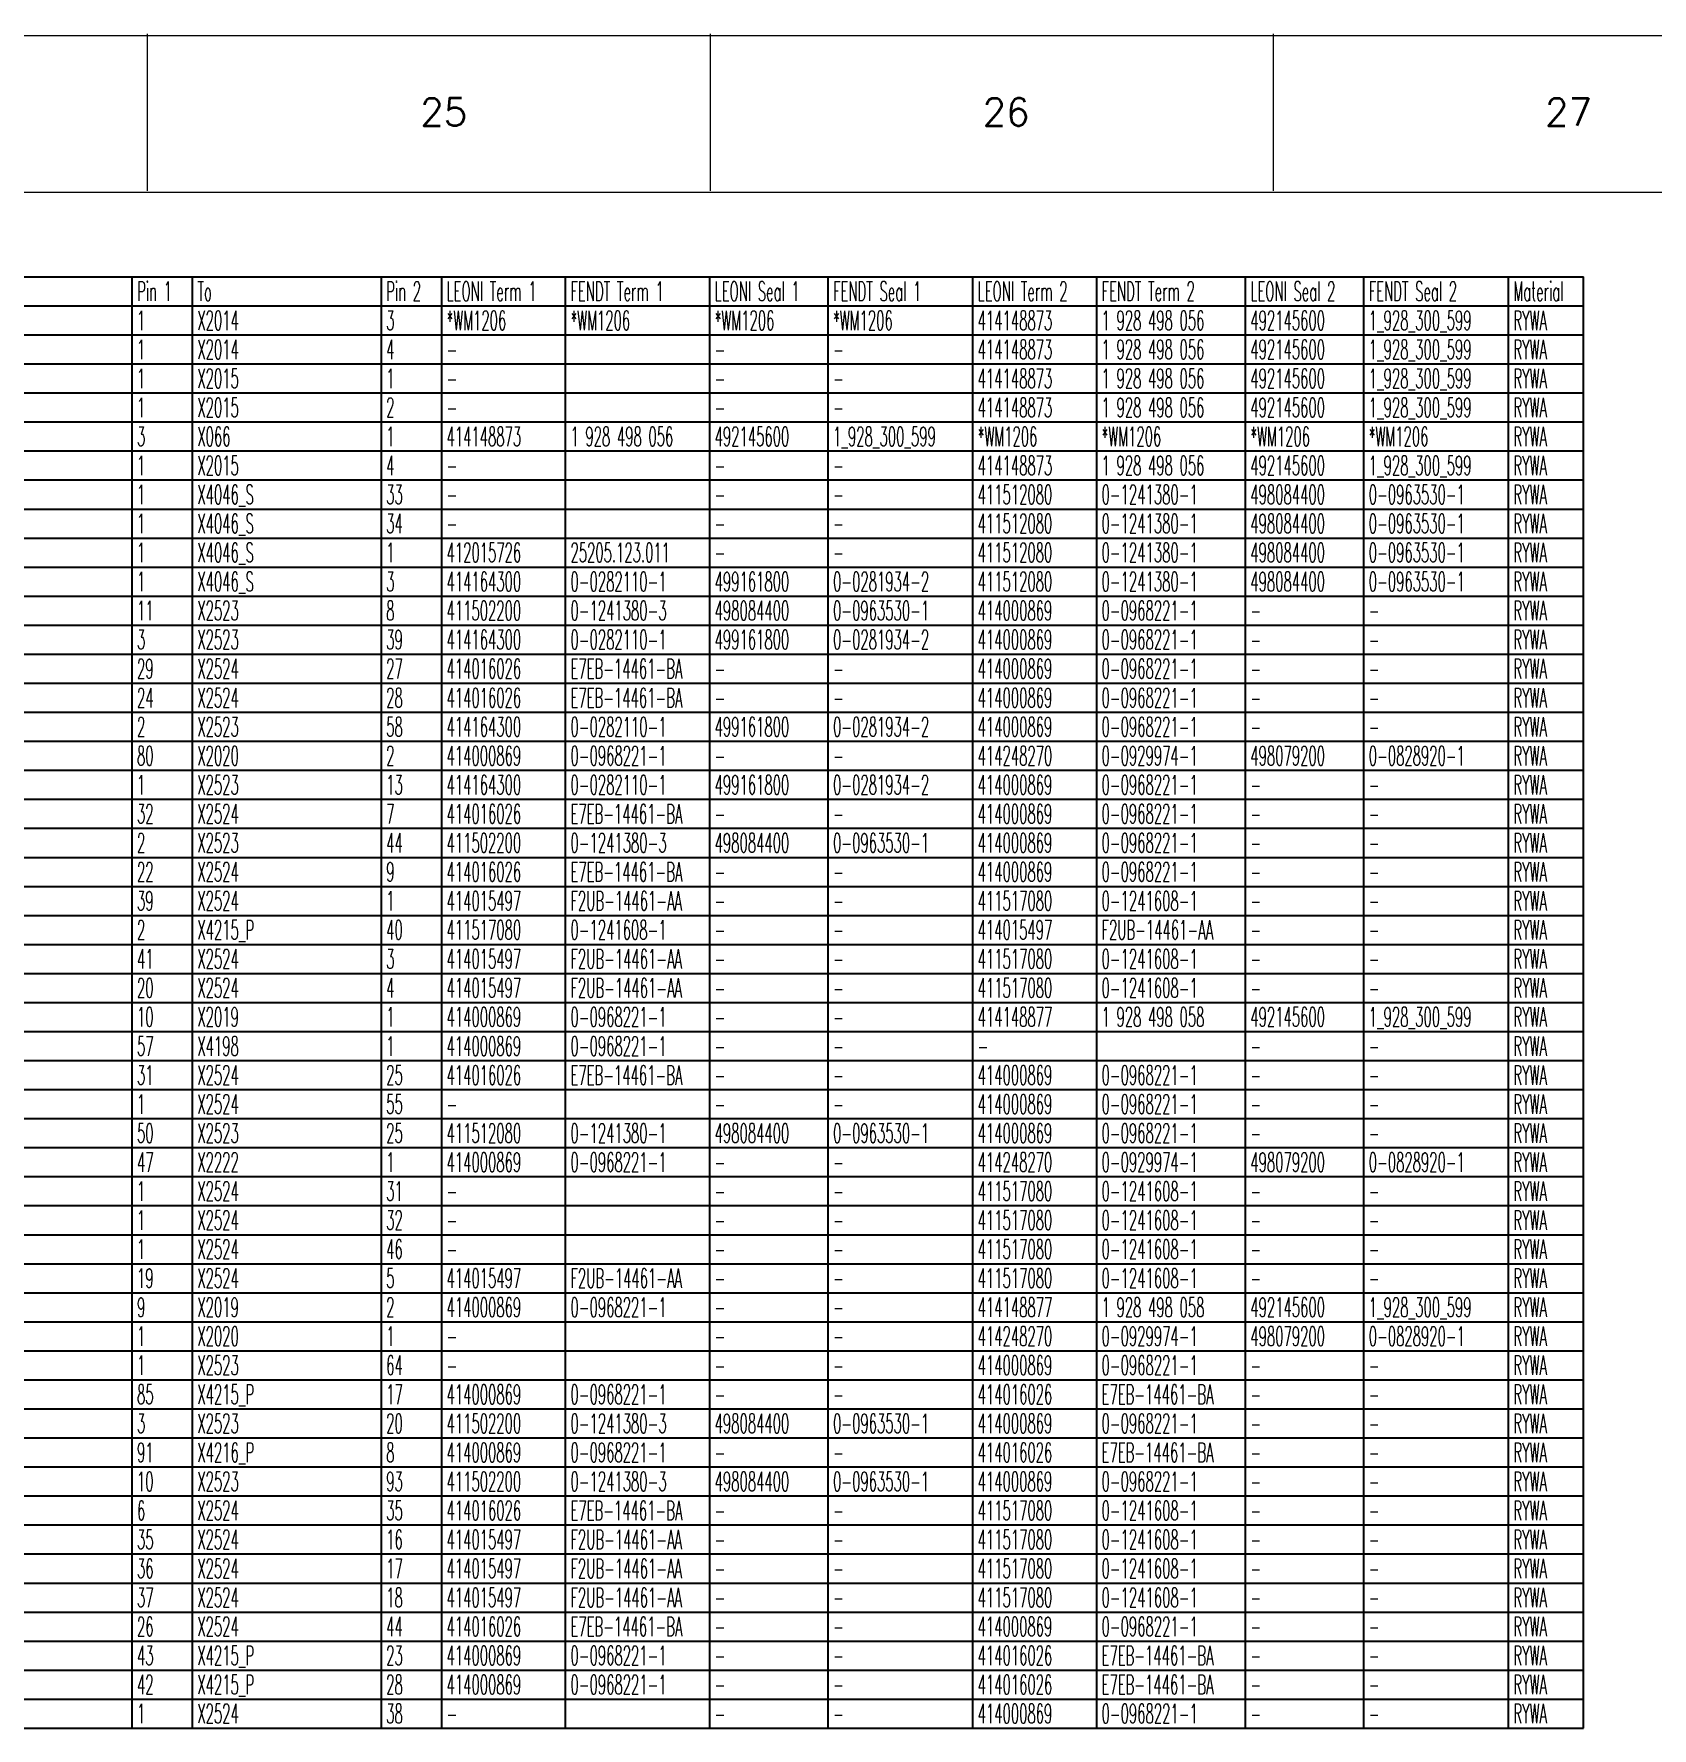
# Model space of a CAD drawing. Header units: millimetres. Extents: x -1 to 4489, y 0 to 1364.
# Drawn here: x 2803 to 3137.6, y 1013.4 to 1363.7 of the extents above; entities that cross this region are included whole.
import ezdxf

# ---------------------------------------------------------------- set-up
doc = ezdxf.new("R2010")
doc.units = ezdxf.units.MM
doc.layers.add('Drawingheader + Standards', color=7, linetype='Continuous')
doc.styles.add('DEFAULT', font='simplex.shx', dxfattribs={"bigfont": 'bigfont'})
doc.styles.add('HS-TABLE-WIRE', font='ROMANS.SHX', dxfattribs={"width": 0.5, "height": 4})

# ---------------------------------------------------------------- blocks, each defined once
blk = doc.blocks.new('Rahmen')
at = {"layer": 'Drawingheader + Standards', "color": 0, "linetype": 'Continuous', "lineweight": 0}
for p, q in [((-7386.97, 743.98), (-2897.74, 743.92)), ((-4559.97, 744.28), (-4559.97, 711.86)), ((-4443.55, 744.28), (-4443.55, 711.86)), ((-4327.13, 744.28), (-4327.13, 711.86)), ((-7353.97, 711.56), (-2930.18, 711.56))]:
    blk.add_line(p, q, dxfattribs=at)
at = {"layer": 'Drawingheader + Standards', "color": 0, "linetype": 'Continuous', "lineweight": 0, "style": 'DEFAULT'}
for s, p in [('25', (-4503.51, 725.3)), ('26', (-4387.23, 725.3)), ('27', (-4270.95, 725.3))]:
    blk.add_text(s, height=5.674, dxfattribs=at).set_placement(p)

msp = doc.modelspace()

# ---------------------------------------------------------------- linework, layer by layer
at = {"color": 7, "linetype": 'Continuous'}
for points in [[(2654.95, 1313.44), (3123.43, 1313.44)], [(2823.33, 1013.44), (2823.33, 1313.44)], [(2835.81, 1013.44), (2835.81, 1313.44)], [(2874.85, 1013.44), (2874.85, 1313.44)], [(2887.33, 1013.44), (2887.33, 1313.44)], [(2912.95, 1013.44), (2912.95, 1313.44)], [(2942.76, 1013.44), (2942.76, 1313.44)], [(2967.24, 1013.44), (2967.24, 1313.44)], [(2997.14, 1013.44), (2997.14, 1313.44)], [(3022.76, 1013.44), (3022.76, 1313.44)], [(3053.52, 1013.44), (3053.52, 1313.44)], [(3078, 1013.44), (3078, 1313.44)], [(3107.9, 1013.44), (3107.9, 1313.44)], [(3123.43, 1013.44), (3123.43, 1313.44)], [(2654.95, 1307.44), (3123.43, 1307.44)], [(2654.95, 1301.44), (3123.43, 1301.44)], [(2654.95, 1295.44), (3123.43, 1295.44)], [(2654.95, 1289.44), (3123.43, 1289.44)], [(2654.95, 1283.44), (3123.43, 1283.44)], [(2654.95, 1277.44), (3123.43, 1277.44)], [(2654.95, 1271.44), (3123.43, 1271.44)], [(2654.95, 1265.44), (3123.43, 1265.44)], [(2654.95, 1259.44), (3123.43, 1259.44)], [(2654.95, 1253.44), (3123.43, 1253.44)], [(2654.95, 1247.44), (3123.43, 1247.44)], [(2654.95, 1241.44), (3123.43, 1241.44)], [(2654.95, 1235.44), (3123.43, 1235.44)], [(2654.95, 1229.44), (3123.43, 1229.44)], [(2654.95, 1223.44), (3123.43, 1223.44)], [(2654.95, 1217.44), (3123.43, 1217.44)], [(2654.95, 1211.44), (3123.43, 1211.44)], [(2654.95, 1205.44), (3123.43, 1205.44)], [(2654.95, 1199.44), (3123.43, 1199.44)], [(2654.95, 1193.44), (3123.43, 1193.44)], [(2654.95, 1187.44), (3123.43, 1187.44)], [(2654.95, 1181.44), (3123.43, 1181.44)], [(2654.95, 1175.44), (3123.43, 1175.44)], [(2654.95, 1169.44), (3123.43, 1169.44)], [(2654.95, 1163.44), (3123.43, 1163.44)], [(2654.95, 1157.44), (3123.43, 1157.44)], [(2654.95, 1151.44), (3123.43, 1151.44)], [(2654.95, 1145.44), (3123.43, 1145.44)], [(2654.95, 1139.44), (3123.43, 1139.44)], [(2654.95, 1133.44), (3123.43, 1133.44)], [(2654.95, 1127.44), (3123.43, 1127.44)], [(2654.95, 1121.44), (3123.43, 1121.44)], [(2654.95, 1115.44), (3123.43, 1115.44)], [(2654.95, 1109.44), (3123.43, 1109.44)], [(2654.95, 1103.44), (3123.43, 1103.44)], [(2654.95, 1097.44), (3123.43, 1097.44)], [(2654.95, 1091.44), (3123.43, 1091.44)], [(2654.95, 1085.44), (3123.43, 1085.44)], [(2654.95, 1079.44), (3123.43, 1079.44)], [(2654.95, 1073.44), (3123.43, 1073.44)], [(2654.95, 1067.44), (3123.43, 1067.44)], [(2654.95, 1061.44), (3123.43, 1061.44)], [(2654.95, 1055.44), (3123.43, 1055.44)], [(2654.95, 1049.44), (3123.43, 1049.44)], [(2654.95, 1043.44), (3123.43, 1043.44)], [(2654.95, 1037.44), (3123.43, 1037.44)], [(2654.95, 1031.44), (3123.43, 1031.44)], [(2654.95, 1025.44), (3123.43, 1025.44)], [(2654.95, 1019.44), (3123.43, 1019.44)], [(2654.95, 1013.44), (3123.43, 1013.44)]]:
    msp.add_lwpolyline(points, dxfattribs=at)

# ---------------------------------------------------------------- block references
msp.add_blockref('Rahmen', (7386.39, 619.37))

# ---------------------------------------------------------------- texts
at = {"color": 1, "linetype": 'Continuous', "style": 'HS-TABLE-WIRE', "width": 0.5}
for s, p in [('Pin 1', (2824.33, 1308.44)), ('To', (2836.81, 1308.44)), ('Pin 2', (2875.85, 1308.44)), ('LEONI Term 1', (2888.33, 1308.44)), ('FENDT Term 1', (2913.95, 1308.44)), ('LEONI Seal 1', (2943.76, 1308.44)), ('FENDT Seal 1', (2968.24, 1308.44)), ('LEONI Term 2', (2998.14, 1308.44)), ('FENDT Term 2', (3023.76, 1308.44)), ('LEONI Seal 2', (3054.52, 1308.44)), ('FENDT Seal 2', (3079, 1308.44)), ('Material', (3108.9, 1308.44))]:
    msp.add_text(s, height=4, dxfattribs=at).set_placement(p)
at = {"color": 92, "linetype": 'Continuous', "style": 'HS-TABLE-WIRE', "width": 0.5}
for s, p in [('1', (2824.33, 1302.44)), ('X2014      ', (2836.81, 1302.44)), ('3', (2875.85, 1302.44)), ('*WM1206', (2888.33, 1302.44)), ('*WM1206', (2913.95, 1302.44)), ('*WM1206', (2943.76, 1302.44)), ('*WM1206', (2968.24, 1302.44)), ('414148873', (2998.14, 1302.44)), ('1 928 498 056', (3023.76, 1302.44)), ('492145600', (3054.52, 1302.44)), ('1_928_300_599', (3079, 1302.44)), ('RYWA', (3108.9, 1302.44)), ('1', (2824.33, 1296.44)), ('X2014      ', (2836.81, 1296.44)), ('4', (2875.85, 1296.44)), ('414148873', (2998.14, 1296.44)), ('1 928 498 056', (3023.76, 1296.44)), ('492145600', (3054.52, 1296.44)), ('1_928_300_599', (3079, 1296.44)), ('RYWA', (3108.9, 1296.44)), ('-', (2888.33, 1296.44)), ('-', (2943.76, 1296.44)), ('-', (2968.24, 1296.44)), ('1', (2824.33, 1290.44)), ('X2015      ', (2836.81, 1290.44)), ('1', (2875.85, 1290.44)), ('414148873', (2998.14, 1290.44)), ('1 928 498 056', (3023.76, 1290.44)), ('492145600', (3054.52, 1290.44)), ('1_928_300_599', (3079, 1290.44)), ('RYWA', (3108.9, 1290.44)), ('-', (2888.33, 1290.44)), ('-', (2943.76, 1290.44)), ('-', (2968.24, 1290.44)), ('1', (2824.33, 1284.44)), ('X2015      ', (2836.81, 1284.44)), ('2', (2875.85, 1284.44)), ('-', (2888.33, 1284.44)), ('-', (2943.76, 1284.44)), ('-', (2968.24, 1284.44)), ('414148873', (2998.14, 1284.44)), ('1 928 498 056', (3023.76, 1284.44)), ('492145600', (3054.52, 1284.44)), ('1_928_300_599', (3079, 1284.44)), ('RYWA', (3108.9, 1284.44)), ('3', (2824.33, 1278.44)), ('X066      ', (2836.81, 1278.44)), ('1', (2875.85, 1278.44)), ('414148873', (2888.33, 1278.44)), ('1 928 498 056', (2913.95, 1278.44)), ('492145600', (2943.76, 1278.44)), ('1_928_300_599', (2968.24, 1278.44)), ('*WM1206', (2998.14, 1278.44)), ('*WM1206', (3023.76, 1278.44)), ('*WM1206', (3054.52, 1278.44)), ('*WM1206', (3079, 1278.44)), ('RYWA', (3108.9, 1278.44)), ('1', (2824.33, 1272.44)), ('X2015      ', (2836.81, 1272.44)), ('4', (2875.85, 1272.44)), ('414148873', (2998.14, 1272.44)), ('1 928 498 056', (3023.76, 1272.44)), ('492145600', (3054.52, 1272.44)), ('1_928_300_599', (3079, 1272.44)), ('RYWA', (3108.9, 1272.44)), ('-', (2888.33, 1272.44)), ('-', (2943.76, 1272.44)), ('-', (2968.24, 1272.44)), ('1', (2824.33, 1266.44)), ('X4046_S      ', (2836.81, 1266.44)), ('33', (2875.85, 1266.44)), ('-', (2888.33, 1266.44)), ('-', (2943.76, 1266.44)), ('-', (2968.24, 1266.44)), ('411512080', (2998.14, 1266.44)), ('0-1241380-1', (3023.76, 1266.44)), ('498084400', (3054.52, 1266.44)), ('0-0963530-1', (3079, 1266.44)), ('RYWA', (3108.9, 1266.44)), ('1', (2824.33, 1260.44)), ('X4046_S      ', (2836.81, 1260.44)), ('34', (2875.85, 1260.44)), ('411512080', (2998.14, 1260.44)), ('0-1241380-1', (3023.76, 1260.44)), ('498084400', (3054.52, 1260.44)), ('0-0963530-1', (3079, 1260.44)), ('RYWA', (3108.9, 1260.44)), ('-', (2888.33, 1260.44)), ('-', (2943.76, 1260.44)), ('-', (2968.24, 1260.44)), ('1', (2824.33, 1254.44)), ('X4046_S      ', (2836.81, 1254.44)), ('1', (2875.85, 1254.44)), ('412015726', (2888.33, 1254.44)), ('25205.123.011', (2913.95, 1254.44)), ('411512080', (2998.14, 1254.44)), ('0-1241380-1', (3023.76, 1254.44)), ('498084400', (3054.52, 1254.44)), ('0-0963530-1', (3079, 1254.44)), ('RYWA', (3108.9, 1254.44)), ('-', (2943.76, 1254.44)), ('-', (2968.24, 1254.44)), ('1', (2824.33, 1248.44)), ('X4046_S      ', (2836.81, 1248.44)), ('3', (2875.85, 1248.44)), ('414164300', (2888.33, 1248.44)), ('0-0282110-1', (2913.95, 1248.44)), ('499161800', (2943.76, 1248.44)), ('0-0281934-2', (2968.24, 1248.44)), ('411512080', (2998.14, 1248.44)), ('0-1241380-1', (3023.76, 1248.44)), ('498084400', (3054.52, 1248.44)), ('0-0963530-1', (3079, 1248.44)), ('RYWA', (3108.9, 1248.44)), ('11', (2824.33, 1242.44)), ('X2523      ', (2836.81, 1242.44)), ('8', (2875.85, 1242.44)), ('411502200', (2888.33, 1242.44)), ('0-1241380-3', (2913.95, 1242.44)), ('498084400', (2943.76, 1242.44)), ('0-0963530-1', (2968.24, 1242.44)), ('414000869', (2998.14, 1242.44)), ('0-0968221-1', (3023.76, 1242.44)), ('-', (3054.52, 1242.44)), ('-', (3079, 1242.44)), ('RYWA', (3108.9, 1242.44)), ('3', (2824.33, 1236.44)), ('X2523      ', (2836.81, 1236.44)), ('39', (2875.85, 1236.44)), ('414164300', (2888.33, 1236.44)), ('0-0282110-1', (2913.95, 1236.44)), ('499161800', (2943.76, 1236.44)), ('0-0281934-2', (2968.24, 1236.44)), ('414000869', (2998.14, 1236.44)), ('0-0968221-1', (3023.76, 1236.44)), ('RYWA', (3108.9, 1236.44)), ('-', (3054.52, 1236.44)), ('-', (3079, 1236.44)), ('29', (2824.33, 1230.44)), ('X2524      ', (2836.81, 1230.44)), ('27', (2875.85, 1230.44)), ('414016026', (2888.33, 1230.44)), ('E7EB-14461-BA', (2913.95, 1230.44)), ('414000869', (2998.14, 1230.44)), ('0-0968221-1', (3023.76, 1230.44)), ('RYWA', (3108.9, 1230.44)), ('-', (2943.76, 1230.44)), ('-', (2968.24, 1230.44)), ('-', (3054.52, 1230.44)), ('-', (3079, 1230.44)), ('24', (2824.33, 1224.44)), ('X2524      ', (2836.81, 1224.44)), ('28', (2875.85, 1224.44)), ('414016026', (2888.33, 1224.44)), ('E7EB-14461-BA', (2913.95, 1224.44)), ('-', (2943.76, 1224.44)), ('-', (2968.24, 1224.44)), ('414000869', (2998.14, 1224.44)), ('0-0968221-1', (3023.76, 1224.44)), ('-', (3054.52, 1224.44)), ('-', (3079, 1224.44)), ('RYWA', (3108.9, 1224.44)), ('2', (2824.33, 1218.44)), ('X2523      ', (2836.81, 1218.44)), ('58', (2875.85, 1218.44)), ('414164300', (2888.33, 1218.44)), ('0-0282110-1', (2913.95, 1218.44)), ('499161800', (2943.76, 1218.44)), ('0-0281934-2', (2968.24, 1218.44)), ('414000869', (2998.14, 1218.44)), ('0-0968221-1', (3023.76, 1218.44)), ('RYWA', (3108.9, 1218.44)), ('-', (3054.52, 1218.44)), ('-', (3079, 1218.44)), ('80', (2824.33, 1212.44)), ('X2020      ', (2836.81, 1212.44)), ('2', (2875.85, 1212.44)), ('414000869', (2888.33, 1212.44)), ('0-0968221-1', (2913.95, 1212.44)), ('414248270', (2998.14, 1212.44)), ('0-0929974-1', (3023.76, 1212.44)), ('498079200', (3054.52, 1212.44)), ('0-0828920-1', (3079, 1212.44)), ('RYWA', (3108.9, 1212.44)), ('-', (2943.76, 1212.44)), ('-', (2968.24, 1212.44)), ('1', (2824.33, 1206.44)), ('X2523      ', (2836.81, 1206.44)), ('13', (2875.85, 1206.44)), ('414164300', (2888.33, 1206.44)), ('0-0282110-1', (2913.95, 1206.44)), ('499161800', (2943.76, 1206.44)), ('0-0281934-2', (2968.24, 1206.44)), ('414000869', (2998.14, 1206.44)), ('0-0968221-1', (3023.76, 1206.44)), ('RYWA', (3108.9, 1206.44)), ('-', (3054.52, 1206.44)), ('-', (3079, 1206.44)), ('32', (2824.33, 1200.44)), ('X2524      ', (2836.81, 1200.44)), ('7', (2875.85, 1200.44)), ('414016026', (2888.33, 1200.44)), ('E7EB-14461-BA', (2913.95, 1200.44)), ('-', (2943.76, 1200.44)), ('-', (2968.24, 1200.44)), ('414000869', (2998.14, 1200.44)), ('0-0968221-1', (3023.76, 1200.44)), ('-', (3054.52, 1200.44)), ('-', (3079, 1200.44)), ('RYWA', (3108.9, 1200.44)), ('2', (2824.33, 1194.44)), ('X2523      ', (2836.81, 1194.44)), ('44', (2875.85, 1194.44)), ('411502200', (2888.33, 1194.44)), ('0-1241380-3', (2913.95, 1194.44)), ('498084400', (2943.76, 1194.44)), ('0-0963530-1', (2968.24, 1194.44)), ('414000869', (2998.14, 1194.44)), ('0-0968221-1', (3023.76, 1194.44)), ('RYWA', (3108.9, 1194.44)), ('-', (3054.52, 1194.44)), ('-', (3079, 1194.44)), ('22', (2824.33, 1188.44)), ('X2524      ', (2836.81, 1188.44)), ('9', (2875.85, 1188.44)), ('414016026', (2888.33, 1188.44)), ('E7EB-14461-BA', (2913.95, 1188.44)), ('414000869', (2998.14, 1188.44)), ('0-0968221-1', (3023.76, 1188.44)), ('RYWA', (3108.9, 1188.44)), ('-', (2943.76, 1188.44)), ('-', (2968.24, 1188.44)), ('-', (3054.52, 1188.44)), ('-', (3079, 1188.44)), ('39', (2824.33, 1182.44)), ('X2524      ', (2836.81, 1182.44)), ('1', (2875.85, 1182.44)), ('414015497', (2888.33, 1182.44)), ('F2UB-14461-AA', (2913.95, 1182.44)), ('-', (2943.76, 1182.44)), ('-', (2968.24, 1182.44)), ('411517080', (2998.14, 1182.44)), ('0-1241608-1', (3023.76, 1182.44)), ('-', (3054.52, 1182.44)), ('-', (3079, 1182.44)), ('RYWA', (3108.9, 1182.44)), ('2', (2824.33, 1176.44)), ('X4215_P      ', (2836.81, 1176.44)), ('40', (2875.85, 1176.44)), ('411517080', (2888.33, 1176.44)), ('0-1241608-1', (2913.95, 1176.44)), ('414015497', (2998.14, 1176.44)), ('F2UB-14461-AA', (3023.76, 1176.44)), ('RYWA', (3108.9, 1176.44)), ('-', (2943.76, 1176.44)), ('-', (2968.24, 1176.44)), ('-', (3054.52, 1176.44)), ('-', (3079, 1176.44)), ('41', (2824.33, 1170.44)), ('X2524      ', (2836.81, 1170.44)), ('3', (2875.85, 1170.44)), ('414015497', (2888.33, 1170.44)), ('F2UB-14461-AA', (2913.95, 1170.44)), ('411517080', (2998.14, 1170.44)), ('0-1241608-1', (3023.76, 1170.44)), ('RYWA', (3108.9, 1170.44)), ('-', (2943.76, 1170.44)), ('-', (2968.24, 1170.44)), ('-', (3054.52, 1170.44)), ('-', (3079, 1170.44)), ('20', (2824.33, 1164.44)), ('X2524      ', (2836.81, 1164.44)), ('4', (2875.85, 1164.44)), ('414015497', (2888.33, 1164.44)), ('F2UB-14461-AA', (2913.95, 1164.44)), ('411517080', (2998.14, 1164.44)), ('0-1241608-1', (3023.76, 1164.44)), ('RYWA', (3108.9, 1164.44)), ('-', (2943.76, 1164.44)), ('-', (2968.24, 1164.44)), ('-', (3054.52, 1164.44)), ('-', (3079, 1164.44)), ('10', (2824.33, 1158.44)), ('X2019      ', (2836.81, 1158.44)), ('1', (2875.85, 1158.44)), ('414000869', (2888.33, 1158.44)), ('0-0968221-1', (2913.95, 1158.44)), ('-', (2943.76, 1158.44)), ('-', (2968.24, 1158.44)), ('414148877', (2998.14, 1158.44)), ('1 928 498 058', (3023.76, 1158.44)), ('492145600', (3054.52, 1158.44)), ('1_928_300_599', (3079, 1158.44)), ('RYWA', (3108.9, 1158.44)), ('57', (2824.33, 1152.44)), ('X4198      ', (2836.81, 1152.44)), ('1', (2875.85, 1152.44)), ('414000869', (2888.33, 1152.44)), ('0-0968221-1', (2913.95, 1152.44)), ('RYWA', (3108.9, 1152.44)), ('-', (2943.76, 1152.44)), ('-', (2968.24, 1152.44)), ('-', (2998.14, 1152.44)), ('-', (3054.52, 1152.44)), ('-', (3079, 1152.44)), ('31', (2824.33, 1146.44)), ('X2524      ', (2836.81, 1146.44)), ('25', (2875.85, 1146.44)), ('414016026', (2888.33, 1146.44)), ('E7EB-14461-BA', (2913.95, 1146.44)), ('414000869', (2998.14, 1146.44)), ('0-0968221-1', (3023.76, 1146.44)), ('RYWA', (3108.9, 1146.44)), ('-', (2943.76, 1146.44)), ('-', (2968.24, 1146.44)), ('-', (3054.52, 1146.44)), ('-', (3079, 1146.44)), ('1', (2824.33, 1140.44)), ('X2524      ', (2836.81, 1140.44)), ('55', (2875.85, 1140.44)), ('-', (2888.33, 1140.44)), ('-', (2943.76, 1140.44)), ('-', (2968.24, 1140.44)), ('414000869', (2998.14, 1140.44)), ('0-0968221-1', (3023.76, 1140.44)), ('-', (3054.52, 1140.44)), ('-', (3079, 1140.44)), ('RYWA', (3108.9, 1140.44)), ('50', (2824.33, 1134.44)), ('X2523      ', (2836.81, 1134.44)), ('25', (2875.85, 1134.44)), ('411512080', (2888.33, 1134.44)), ('0-1241380-1', (2913.95, 1134.44)), ('498084400', (2943.76, 1134.44)), ('0-0963530-1', (2968.24, 1134.44)), ('414000869', (2998.14, 1134.44)), ('0-0968221-1', (3023.76, 1134.44)), ('RYWA', (3108.9, 1134.44)), ('-', (3054.52, 1134.44)), ('-', (3079, 1134.44)), ('47', (2824.33, 1128.44)), ('X2222      ', (2836.81, 1128.44)), ('1', (2875.85, 1128.44)), ('414000869', (2888.33, 1128.44)), ('0-0968221-1', (2913.95, 1128.44)), ('414248270', (2998.14, 1128.44)), ('0-0929974-1', (3023.76, 1128.44)), ('498079200', (3054.52, 1128.44)), ('0-0828920-1', (3079, 1128.44)), ('RYWA', (3108.9, 1128.44)), ('-', (2943.76, 1128.44)), ('-', (2968.24, 1128.44)), ('1', (2824.33, 1122.44)), ('X2524      ', (2836.81, 1122.44)), ('31', (2875.85, 1122.44)), ('411517080', (2998.14, 1122.44)), ('0-1241608-1', (3023.76, 1122.44)), ('RYWA', (3108.9, 1122.44)), ('-', (2888.33, 1122.44)), ('-', (2943.76, 1122.44)), ('-', (2968.24, 1122.44)), ('-', (3054.52, 1122.44)), ('-', (3079, 1122.44)), ('1', (2824.33, 1116.44)), ('X2524      ', (2836.81, 1116.44)), ('32', (2875.85, 1116.44)), ('-', (2888.33, 1116.44)), ('-', (2943.76, 1116.44)), ('-', (2968.24, 1116.44)), ('411517080', (2998.14, 1116.44)), ('0-1241608-1', (3023.76, 1116.44)), ('-', (3054.52, 1116.44)), ('-', (3079, 1116.44)), ('RYWA', (3108.9, 1116.44)), ('1', (2824.33, 1110.44)), ('X2524      ', (2836.81, 1110.44)), ('46', (2875.85, 1110.44)), ('411517080', (2998.14, 1110.44)), ('0-1241608-1', (3023.76, 1110.44)), ('RYWA', (3108.9, 1110.44)), ('-', (2888.33, 1110.44)), ('-', (2943.76, 1110.44)), ('-', (2968.24, 1110.44)), ('-', (3054.52, 1110.44)), ('-', (3079, 1110.44)), ('19', (2824.33, 1104.44)), ('X2524      ', (2836.81, 1104.44)), ('5', (2875.85, 1104.44)), ('414015497', (2888.33, 1104.44)), ('F2UB-14461-AA', (2913.95, 1104.44)), ('411517080', (2998.14, 1104.44)), ('0-1241608-1', (3023.76, 1104.44)), ('RYWA', (3108.9, 1104.44)), ('-', (2943.76, 1104.44)), ('-', (2968.24, 1104.44)), ('-', (3054.52, 1104.44)), ('-', (3079, 1104.44)), ('9', (2824.33, 1098.44)), ('X2019      ', (2836.81, 1098.44)), ('2', (2875.85, 1098.44)), ('414000869', (2888.33, 1098.44)), ('0-0968221-1', (2913.95, 1098.44)), ('-', (2943.76, 1098.44)), ('-', (2968.24, 1098.44)), ('414148877', (2998.14, 1098.44)), ('1 928 498 058', (3023.76, 1098.44)), ('492145600', (3054.52, 1098.44)), ('1_928_300_599', (3079, 1098.44)), ('RYWA', (3108.9, 1098.44)), ('1', (2824.33, 1092.44)), ('X2020      ', (2836.81, 1092.44)), ('1', (2875.85, 1092.44)), ('414248270', (2998.14, 1092.44)), ('0-0929974-1', (3023.76, 1092.44)), ('498079200', (3054.52, 1092.44)), ('0-0828920-1', (3079, 1092.44)), ('RYWA', (3108.9, 1092.44)), ('-', (2888.33, 1092.44)), ('-', (2943.76, 1092.44)), ('-', (2968.24, 1092.44)), ('1', (2824.33, 1086.44)), ('X2523      ', (2836.81, 1086.44)), ('64', (2875.85, 1086.44)), ('414000869', (2998.14, 1086.44)), ('0-0968221-1', (3023.76, 1086.44)), ('RYWA', (3108.9, 1086.44)), ('-', (2888.33, 1086.44)), ('-', (2943.76, 1086.44)), ('-', (2968.24, 1086.44)), ('-', (3054.52, 1086.44)), ('-', (3079, 1086.44)), ('85', (2824.33, 1080.44)), ('X4215_P      ', (2836.81, 1080.44)), ('17', (2875.85, 1080.44)), ('414000869', (2888.33, 1080.44)), ('0-0968221-1', (2913.95, 1080.44)), ('-', (2943.76, 1080.44)), ('-', (2968.24, 1080.44)), ('414016026', (2998.14, 1080.44)), ('E7EB-14461-BA', (3023.76, 1080.44)), ('-', (3054.52, 1080.44)), ('-', (3079, 1080.44)), ('RYWA', (3108.9, 1080.44)), ('3', (2824.33, 1074.44)), ('X2523      ', (2836.81, 1074.44)), ('20', (2875.85, 1074.44)), ('411502200', (2888.33, 1074.44)), ('0-1241380-3', (2913.95, 1074.44)), ('498084400', (2943.76, 1074.44)), ('0-0963530-1', (2968.24, 1074.44)), ('414000869', (2998.14, 1074.44)), ('0-0968221-1', (3023.76, 1074.44)), ('-', (3054.52, 1074.44)), ('-', (3079, 1074.44)), ('RYWA', (3108.9, 1074.44)), ('91', (2824.33, 1068.44)), ('X4216_P      ', (2836.81, 1068.44)), ('8', (2875.85, 1068.44)), ('414000869', (2888.33, 1068.44)), ('0-0968221-1', (2913.95, 1068.44)), ('414016026', (2998.14, 1068.44)), ('E7EB-14461-BA', (3023.76, 1068.44)), ('RYWA', (3108.9, 1068.44)), ('-', (2943.76, 1068.44)), ('-', (2968.24, 1068.44)), ('-', (3054.52, 1068.44)), ('-', (3079, 1068.44)), ('10', (2824.33, 1062.44)), ('X2523      ', (2836.81, 1062.44)), ('93', (2875.85, 1062.44)), ('411502200', (2888.33, 1062.44)), ('0-1241380-3', (2913.95, 1062.44)), ('498084400', (2943.76, 1062.44)), ('0-0963530-1', (2968.24, 1062.44)), ('414000869', (2998.14, 1062.44)), ('0-0968221-1', (3023.76, 1062.44)), ('RYWA', (3108.9, 1062.44)), ('-', (3054.52, 1062.44)), ('-', (3079, 1062.44)), ('6', (2824.33, 1056.44)), ('X2524      ', (2836.81, 1056.44)), ('35', (2875.85, 1056.44)), ('414016026', (2888.33, 1056.44)), ('E7EB-14461-BA', (2913.95, 1056.44)), ('-', (2943.76, 1056.44)), ('-', (2968.24, 1056.44)), ('411517080', (2998.14, 1056.44)), ('0-1241608-1', (3023.76, 1056.44)), ('-', (3054.52, 1056.44)), ('-', (3079, 1056.44)), ('RYWA', (3108.9, 1056.44)), ('35', (2824.33, 1050.44)), ('X2524      ', (2836.81, 1050.44)), ('16', (2875.85, 1050.44)), ('414015497', (2888.33, 1050.44)), ('F2UB-14461-AA', (2913.95, 1050.44)), ('411517080', (2998.14, 1050.44)), ('0-1241608-1', (3023.76, 1050.44)), ('RYWA', (3108.9, 1050.44)), ('-', (2943.76, 1050.44)), ('-', (2968.24, 1050.44)), ('-', (3054.52, 1050.44)), ('-', (3079, 1050.44)), ('36', (2824.33, 1044.44)), ('X2524      ', (2836.81, 1044.44)), ('17', (2875.85, 1044.44)), ('414015497', (2888.33, 1044.44)), ('F2UB-14461-AA', (2913.95, 1044.44)), ('411517080', (2998.14, 1044.44)), ('0-1241608-1', (3023.76, 1044.44)), ('RYWA', (3108.9, 1044.44)), ('-', (2943.76, 1044.44)), ('-', (2968.24, 1044.44)), ('-', (3054.52, 1044.44)), ('-', (3079, 1044.44)), ('37', (2824.33, 1038.44)), ('X2524      ', (2836.81, 1038.44)), ('18', (2875.85, 1038.44)), ('414015497', (2888.33, 1038.44)), ('F2UB-14461-AA', (2913.95, 1038.44)), ('-', (2943.76, 1038.44)), ('-', (2968.24, 1038.44)), ('411517080', (2998.14, 1038.44)), ('0-1241608-1', (3023.76, 1038.44)), ('-', (3054.52, 1038.44)), ('-', (3079, 1038.44)), ('RYWA', (3108.9, 1038.44)), ('26', (2824.33, 1032.44)), ('X2524      ', (2836.81, 1032.44)), ('44', (2875.85, 1032.44)), ('414016026', (2888.33, 1032.44)), ('E7EB-14461-BA', (2913.95, 1032.44)), ('-', (2943.76, 1032.44)), ('-', (2968.24, 1032.44)), ('414000869', (2998.14, 1032.44)), ('0-0968221-1', (3023.76, 1032.44)), ('-', (3054.52, 1032.44)), ('-', (3079, 1032.44)), ('RYWA', (3108.9, 1032.44)), ('43', (2824.33, 1026.44)), ('X4215_P      ', (2836.81, 1026.44)), ('23', (2875.85, 1026.44)), ('414000869', (2888.33, 1026.44)), ('0-0968221-1', (2913.95, 1026.44)), ('414016026', (2998.14, 1026.44)), ('E7EB-14461-BA', (3023.76, 1026.44)), ('RYWA', (3108.9, 1026.44)), ('-', (2943.76, 1026.44)), ('-', (2968.24, 1026.44)), ('-', (3054.52, 1026.44)), ('-', (3079, 1026.44)), ('42', (2824.33, 1020.44)), ('X4215_P      ', (2836.81, 1020.44)), ('28', (2875.85, 1020.44)), ('414000869', (2888.33, 1020.44)), ('0-0968221-1', (2913.95, 1020.44)), ('414016026', (2998.14, 1020.44)), ('E7EB-14461-BA', (3023.76, 1020.44)), ('RYWA', (3108.9, 1020.44)), ('-', (2943.76, 1020.44)), ('-', (2968.24, 1020.44)), ('-', (3054.52, 1020.44)), ('-', (3079, 1020.44)), ('1', (2824.33, 1014.44)), ('X2524      ', (2836.81, 1014.44)), ('38', (2875.85, 1014.44)), ('-', (2888.33, 1014.44)), ('-', (2943.76, 1014.44)), ('-', (2968.24, 1014.44)), ('414000869', (2998.14, 1014.44)), ('0-0968221-1', (3023.76, 1014.44)), ('-', (3054.52, 1014.44)), ('-', (3079, 1014.44)), ('RYWA', (3108.9, 1014.44))]:
    msp.add_text(s, height=4, dxfattribs=at).set_placement(p)

doc.saveas('drawing.dxf')
